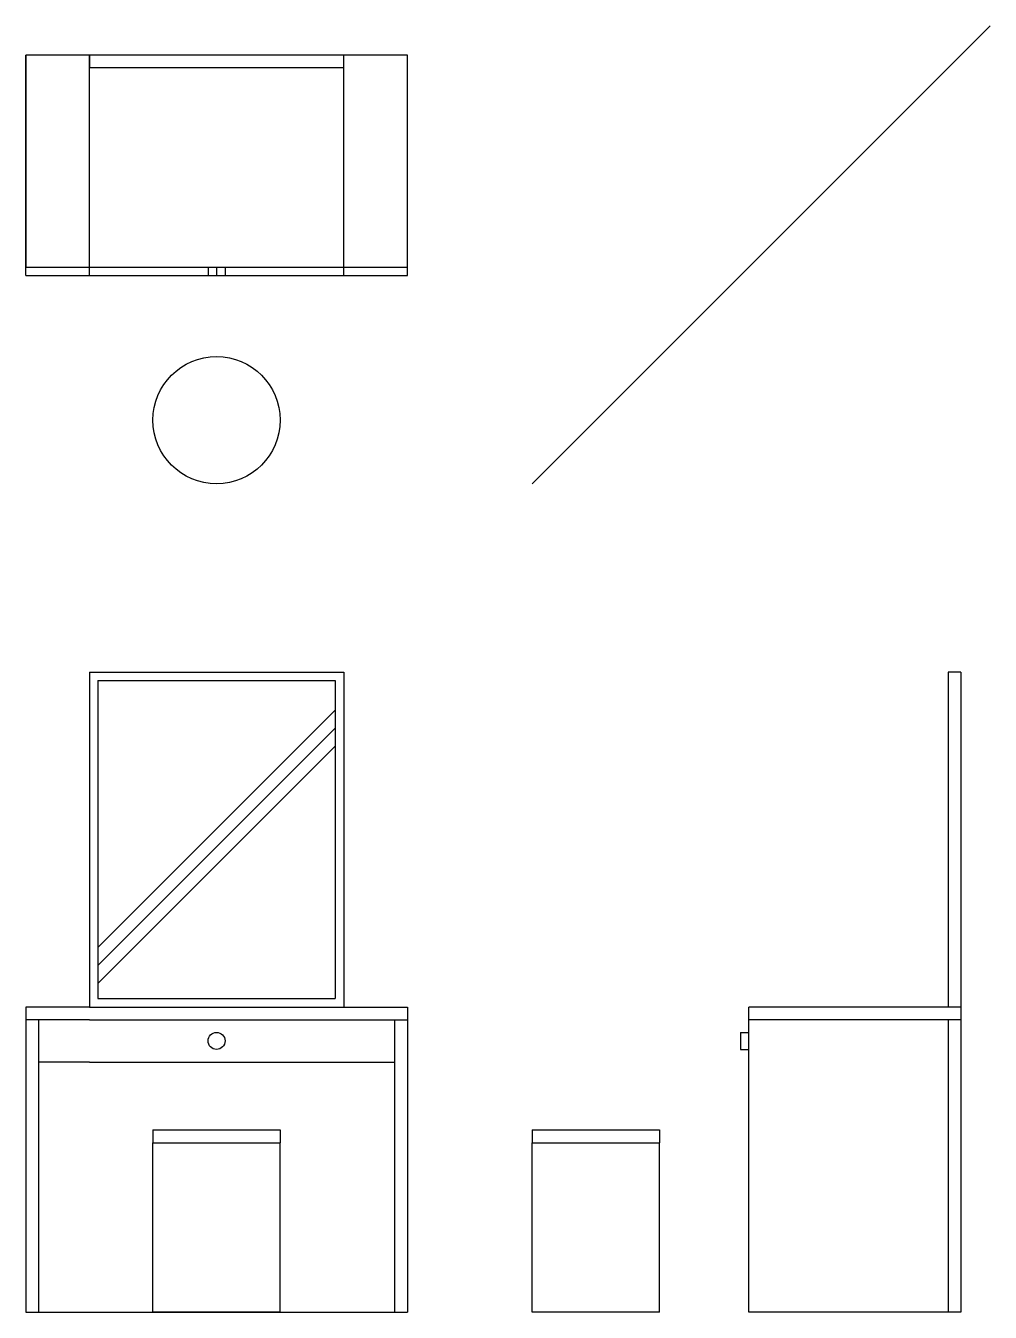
# Model space of a CAD drawing. Header units: millimetres. Extents: x 1812 to 4087, y 69 to 3104.
import ezdxf

# ---------------------------------------------------------------- set-up
doc = ezdxf.new("R2010")
doc.units = ezdxf.units.MM

msp = doc.modelspace()

# ---------------------------------------------------------------- linework, layer by layer
for p, q in [((3006.2, 2023.5), (4086.6, 3103.8)), ((2712, 3034.6), (1812, 3034.6)), ((1812, 3034.6), (1812, 2534.6)), ((1812, 2514.6), (1812, 3034.6)), ((1962, 3034.6), (1962, 3004.6)), ((1962, 2514.6), (1962, 3034.6)), ((2562, 3004.6), (2562, 3034.6)), ((2562, 2514.6), (2562, 3034.6)), ((2712, 2534.6), (2712, 3034.6)), ((2712, 2514.6), (2712, 3034.6)), ((2562, 3004.6), (1962, 3004.6)), ((1812, 2534.6), (2712, 2534.6)), ((2242, 2534.6), (2242, 2514.6)), ((2262, 2534.6), (2262, 2514.6)), ((2282, 2534.6), (2282, 2514.6)), ((1812, 2514.6), (2712, 2514.6)), ((1962, 1579.2), (2562, 1579.2)), ((1962, 1579.2), (1962, 789.2)), ((2562, 1579.2), (2562, 789.2)), ((3987.4, 1579.2), (3987.4, 789.2)), ((4017.4, 1579.2), (3987.4, 1579.2)), ((4017.4, 1579.2), (4017.4, 69.2)), ((1982, 1559.2), (2542, 1559.2)), ((1982, 1559.2), (1982, 809.2)), ((2542, 1559.2), (2542, 809.2)), ((2542, 1489.3), (1982, 929.3)), ((2542, 1446.9), (1982, 886.9)), ((2542, 1404.5), (1982, 844.5)), ((2542, 1404.5), (1982, 844.5)), ((1962, 789.2), (1812, 789.2)), ((1812, 789.2), (1812, 69.2)), ((1962, 789.2), (2562, 789.2)), ((1982, 809.2), (2542, 809.2)), ((2562, 789.2), (2712, 789.2)), ((2712, 789.2), (2712, 69.2)), ((3517.4, 69.2), (3517.4, 789.2)), ((4017.4, 789.2), (3517.4, 789.2)), ((1842, 759.2), (1812, 759.2)), ((1842, 759.2), (1842, 69.2)), ((1962, 759.2), (1842, 759.2)), ((1962, 759.2), (2562, 759.2)), ((2562, 759.2), (2682, 759.2)), ((2682, 759.2), (2682, 69.2)), ((2682, 759.2), (2712, 759.2)), ((4017.4, 759.2), (3517.4, 759.2)), ((3987.4, 759.2), (3987.4, 69.2)), ((3497.4, 729.2), (3497.4, 689.2)), ((3497.4, 729.2), (3517.4, 729.2)), ((3497.4, 689.2), (3517.4, 689.2)), ((1962, 659.2), (1842, 659.2)), ((1962, 659.2), (2562, 659.2)), ((2562, 659.2), (2682, 659.2)), ((2112, 499.2), (2412, 499.2)), ((2112, 499.2), (2112, 469.2)), ((2412, 499.2), (2412, 469.2)), ((3006.2, 499.2), (3306.2, 499.2)), ((3006.2, 499.2), (3006.2, 469.2)), ((3306.2, 499.2), (3306.2, 469.2)), ((2112, 69.2), (2112, 469.2)), ((2112, 469.2), (2412, 469.2)), ((2412, 69.2), (2412, 469.2)), ((3006.2, 69.2), (3006.2, 469.2)), ((3006.2, 469.2), (3306.2, 469.2)), ((3306.2, 69.2), (3306.2, 469.2)), ((1812, 69.2), (2712, 69.2)), ((2412, 69.2), (2112, 69.2)), ((3306.2, 69.2), (3006.2, 69.2)), ((4017.4, 69.2), (3517.4, 69.2))]:
    msp.add_line(p, q)
for centre, radius in [((2262, 2173.5), 150), ((2262, 709.2), 20)]:
    msp.add_circle(centre, radius)

doc.saveas('drawing.dxf')
